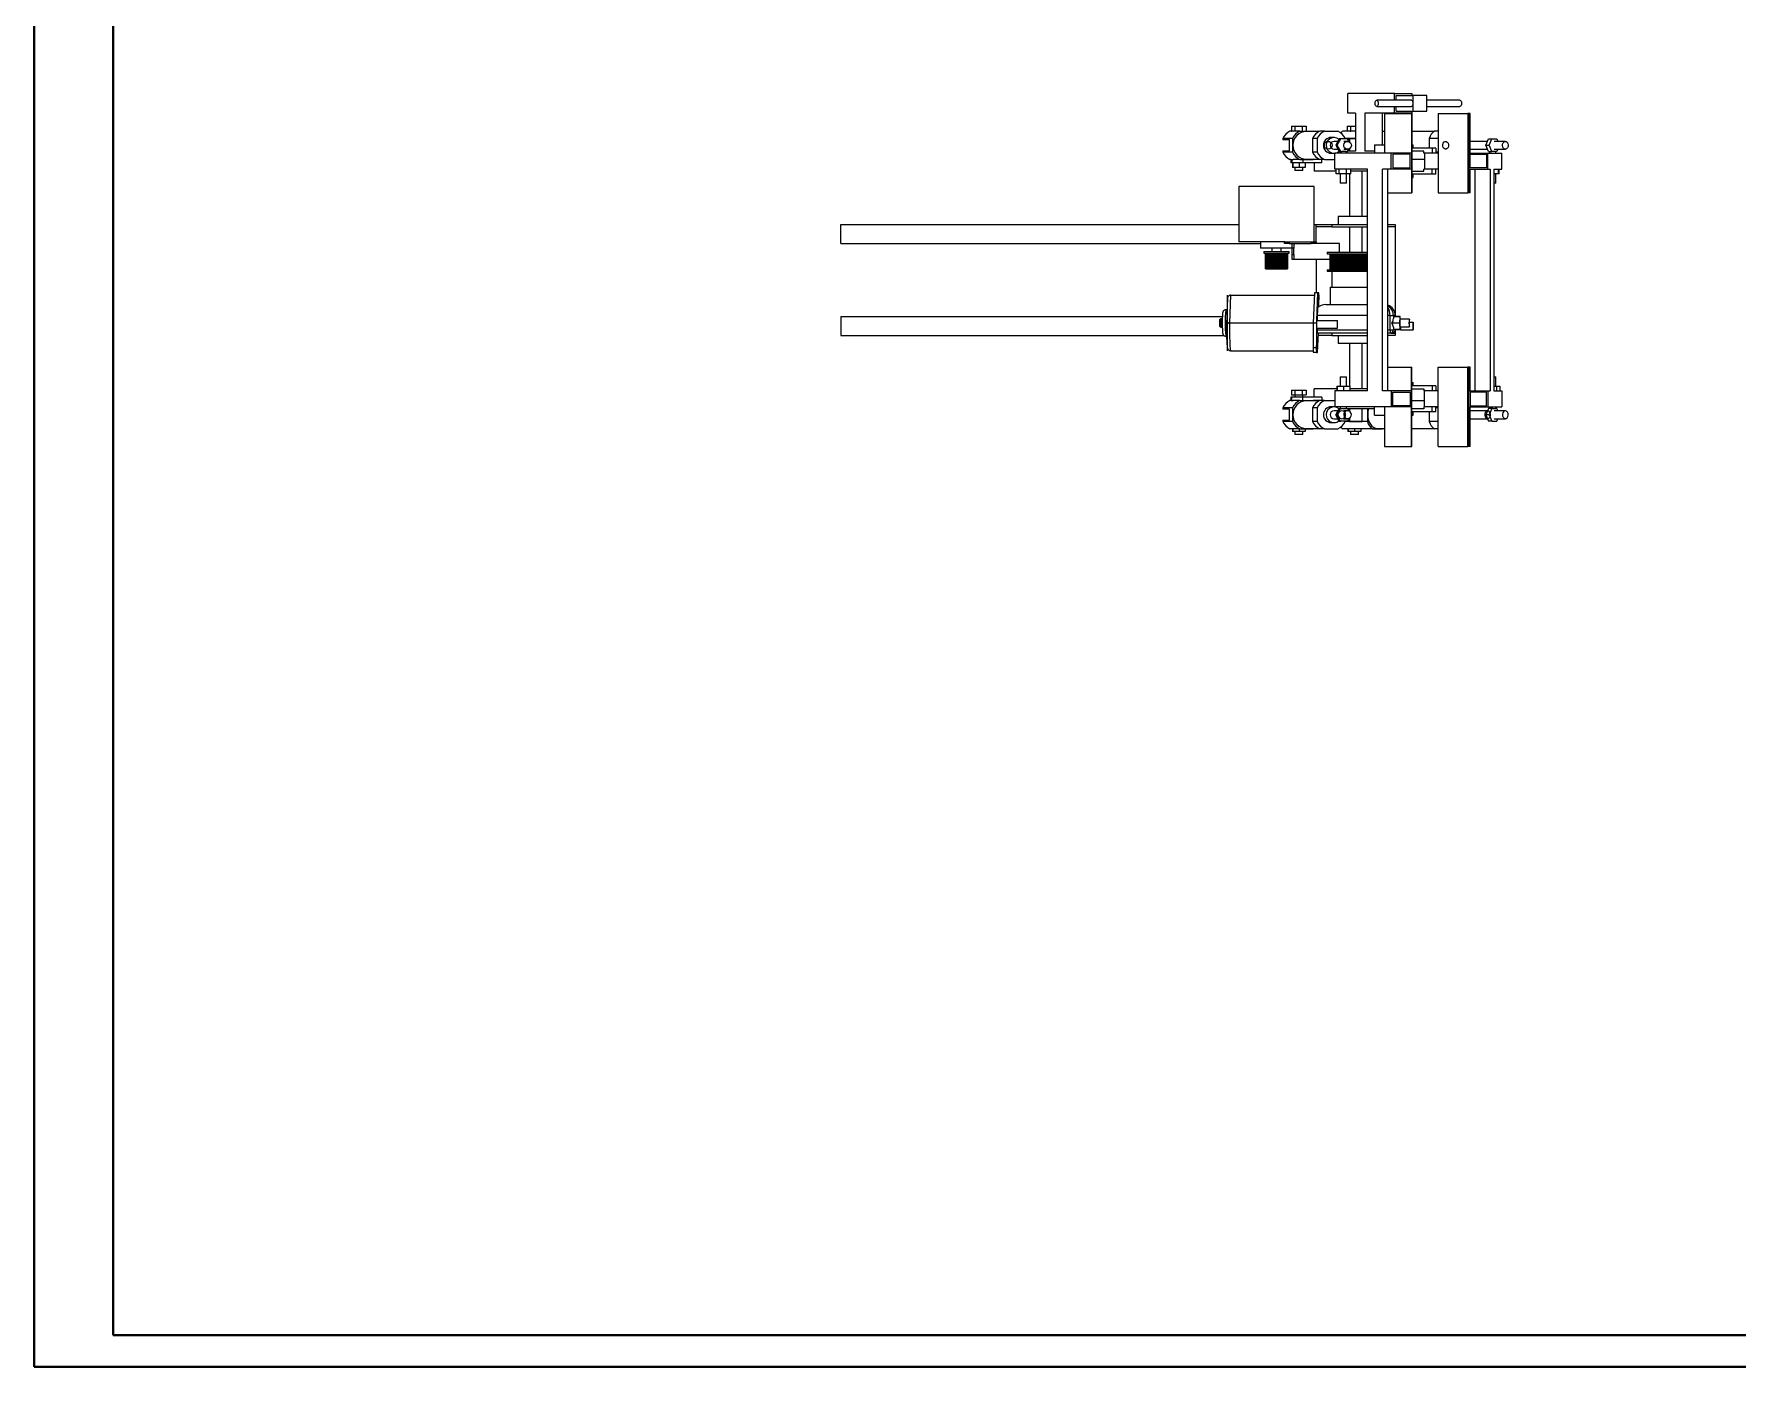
# Model space of a CAD drawing. Header units: millimetres. Extents: x -219 to 2642, y 0 to 2247.
# Drawn here: x 0 to 538, y 0 to 421 of the extents above; entities that cross this region are included whole.
import ezdxf

# ---------------------------------------------------------------- set-up
doc = ezdxf.new("R2010")
doc.units = ezdxf.units.MM
doc.linetypes.add('CENTERX2', pattern=[20.32, 12.7, -2.54, 2.54, -2.54])

msp = doc.modelspace()

# ---------------------------------------------------------------- linework, layer by layer
at = {"color": 7, "linetype": 'Continuous', "lineweight": 40}
for p, q in [((0.08, 0.21), (0.08, 841.21)), ((25.08, 10.21), (25.08, 831.21)), ((25.08, 10.21), (1179.08, 10.21)), ((0.08, 0.21), (1189.08, 0.21))]:
    msp.add_line(p, q, dxfattribs=at)
at = {"color": 7, "linetype": 'Continuous', "lineweight": 15}
for p, q in [((414.73, 395.76), (414.73, 402.01)), ((429.46, 402.01), (414.73, 402.01)), ((434.83, 399.88), (423.88, 399.88)), ((429.46, 399.88), (429.46, 402.01)), ((429.46, 402.01), (434.93, 402.01)), ((430.01, 399.88), (430.01, 401.38)), ((430.01, 401.38), (435.31, 401.38)), ((434.93, 402.01), (434.93, 401.38)), ((439.69, 401.38), (435.31, 401.38)), ((435.31, 401.38), (435.31, 398.88)), ((435.31, 398.88), (435.31, 396.38)), ((439.69, 398.88), (439.69, 401.38)), ((450.16, 399.88), (439.69, 399.88)), ((439.69, 396.38), (439.69, 398.88)), ((417.14, 395.76), (414.73, 395.76)), ((417.14, 395.76), (417.14, 383.76)), ((429.46, 395.76), (420.16, 395.76)), ((420.16, 395.76), (420.16, 383.76)), ((423.88, 397.88), (434.83, 397.88)), ((425.63, 395.76), (425.63, 385.76)), ((426.36, 395.63), (426.36, 383.13)), ((426.36, 395.63), (434.89, 395.63)), ((429.46, 395.76), (429.46, 397.88)), ((434.93, 395.76), (429.46, 395.76)), ((430.01, 396.38), (430.01, 397.88)), ((430.01, 396.38), (435.31, 396.38)), ((434.89, 395.63), (434.89, 370.63)), ((434.89, 395.63), (435.01, 395.63)), ((434.93, 396.38), (434.93, 395.76)), ((435.01, 395.63), (435.01, 370.63)), ((435.31, 396.38), (439.69, 396.38)), ((439.69, 397.88), (450.16, 397.88)), ((443.24, 395.63), (443.24, 370.63)), ((443.24, 395.63), (452.64, 395.63)), ((452.64, 395.63), (452.64, 370.63)), ((452.98, 395.63), (452.64, 395.63)), ((452.98, 395.63), (452.98, 370.63)), ((453.33, 395.63), (452.98, 395.63)), ((453.33, 383.13), (453.33, 395.63)), ((394.25, 387.81), (394.25, 387.38)), ((397.31, 387.81), (394.25, 387.81)), ((396.4, 387.38), (394.25, 387.38)), ((396.4, 383.88), (396.4, 387.38)), ((397.01, 390.13), (396.51, 390.13)), ((397.01, 391.63), (397.01, 390.13)), ((397.01, 391.63), (398.07, 391.63)), ((397.01, 390.13), (397.09, 390.13)), ((399.57, 390.13), (397.09, 390.13)), ((397.31, 387.81), (397.31, 383.45)), ((398.07, 391.63), (398.07, 390.13)), ((398.07, 391.63), (400.38, 391.63)), ((399.57, 390.13), (403.81, 390.13)), ((400.38, 391.63), (400.38, 390.13)), ((400.38, 391.63), (401.62, 391.63)), ((401.62, 391.63), (401.62, 390.13)), ((405.67, 390.01), (401.69, 390.01)), ((405.11, 387.81), (403.64, 387.81)), ((403.64, 387.81), (403.64, 383.45)), ((404.05, 390.01), (403.81, 390.13)), ((405.11, 387.81), (405.11, 383.45)), ((407.37, 390.13), (405.9, 390.13)), ((407.37, 390.13), (411.62, 390.13)), ((410.4, 388.13), (409.49, 388.13)), ((412.08, 387.63), (410.95, 385.63)), ((412.42, 387.63), (411.29, 385.63)), ((412.42, 387.63), (412.08, 387.63)), ((414.67, 387.63), (412.42, 387.63)), ((415.48, 390.13), (413.18, 390.13)), ((417.14, 387.81), (413.88, 387.81)), ((413.88, 387.81), (413.88, 387.63)), ((414.53, 391.63), (414.53, 390.13)), ((414.53, 391.63), (415.59, 391.63)), ((415.14, 386.79), (414.67, 387.63)), ((415.24, 387.38), (414.81, 387.38)), ((415.24, 387.76), (415.24, 386.74)), ((415.24, 387.76), (415.49, 387.76)), ((415.48, 390.13), (415.59, 390.13)), ((415.49, 387.76), (417.14, 387.76)), ((415.59, 391.63), (415.59, 390.13)), ((415.59, 391.63), (417.14, 391.63)), ((415.59, 390.13), (415.69, 390.13)), ((417.14, 390.13), (415.69, 390.13)), ((425.63, 390.13), (425.72, 390.13)), ((426.36, 390.01), (425.63, 390.01)), ((425.89, 390.01), (425.72, 390.13)), ((441.96, 390.01), (435.01, 390.01)), ((443.24, 387.81), (440.47, 387.81)), ((440.47, 387.81), (440.47, 384.76)), ((443.24, 390.13), (442.13, 390.13)), ((458.3, 385.63), (459.12, 387.63)), ((459.12, 387.63), (460.17, 387.63)), ((459.34, 385.63), (460.17, 387.63)), ((460.17, 387.63), (461.82, 387.63)), ((461.82, 387.63), (462.14, 386.88)), ((394.25, 383.88), (394.25, 383.45)), ((394.25, 383.88), (396.4, 383.88)), ((397.31, 383.45), (394.25, 383.45)), ((405.11, 383.45), (403.64, 383.45)), ((409.49, 383.13), (410.4, 383.13)), ((411.66, 386.88), (410.4, 386.88)), ((410.4, 384.38), (411.66, 384.38)), ((410.63, 378.13), (410.63, 383.13)), ((428.48, 383.13), (410.63, 383.13)), ((411.29, 385.63), (410.95, 385.63)), ((410.95, 385.63), (412.08, 383.63)), ((411.29, 385.63), (412.42, 383.63)), ((412.42, 383.63), (412.08, 383.63)), ((412.37, 383.63), (412.37, 383.13)), ((412.42, 383.63), (412.9, 383.63)), ((414.19, 383.63), (412.9, 383.63)), ((414.67, 386.88), (413.54, 386.88)), ((413.54, 384.38), (414.67, 384.38)), ((414.19, 383.63), (414.67, 383.63)), ((414.37, 383.13), (414.37, 383.63)), ((414.67, 383.63), (415.14, 384.48)), ((417.14, 383.76), (414.74, 383.76)), ((414.81, 383.88), (415.24, 383.88)), ((415.24, 384.53), (415.24, 383.76)), ((423.14, 383.76), (420.16, 383.76)), ((423.14, 385.76), (423.14, 383.13)), ((423.14, 385.76), (426.36, 385.76)), ((428.48, 378.13), (428.48, 383.13)), ((434.89, 383.13), (428.48, 383.13)), ((434.44, 382.78), (428.93, 382.78)), ((428.93, 382.78), (428.93, 378.48)), ((434.44, 378.48), (434.44, 382.78)), ((434.89, 383.13), (434.89, 378.13)), ((435.01, 385.76), (435.43, 385.76)), ((441.37, 384.76), (435.01, 384.76)), ((438.79, 383.76), (435.01, 383.76)), ((435.43, 384.76), (435.43, 385.76)), ((438.79, 383.13), (438.79, 383.76)), ((441.37, 383.13), (438.79, 383.13)), ((438.94, 383.13), (438.94, 378.13)), ((441.37, 384.76), (441.37, 383.13)), ((442.52, 384.76), (441.37, 384.76)), ((443.24, 383.13), (441.37, 383.13)), ((442.52, 384.76), (442.52, 383.13)), ((443.24, 383.45), (442.52, 383.45)), ((452.98, 383.13), (452.98, 378.13)), ((452.98, 383.13), (458.99, 383.13)), ((458.81, 386.88), (453.33, 386.88)), ((453.33, 384.38), (458.81, 384.38)), ((453.4, 382.78), (458.57, 382.78)), ((453.4, 378.48), (453.4, 382.78)), ((459.12, 383.63), (458.3, 385.63)), ((458.3, 385.63), (459.34, 385.63)), ((458.57, 382.78), (458.57, 378.48)), ((458.99, 378.13), (458.99, 383.13)), ((458.99, 383.13), (463.37, 383.13)), ((459.12, 383.63), (460.17, 383.63)), ((460.17, 383.63), (459.34, 385.63)), ((459.47, 383.63), (459.47, 383.13)), ((460.52, 383.63), (460.17, 383.63)), ((461.47, 383.63), (460.52, 383.63)), ((464.49, 386.88), (461, 386.88)), ((461, 384.38), (464.49, 384.38)), ((461.47, 383.13), (461.47, 383.63)), ((461.82, 383.63), (461.47, 383.63)), ((462.14, 384.38), (461.82, 383.63)), ((463.37, 378.13), (463.37, 383.13)), ((396.81, 381.13), (396.51, 381.13)), ((396.81, 381.13), (396.81, 380.13)), ((396.81, 381.13), (397.12, 381.13)), ((397.12, 380.13), (396.81, 380.13)), ((397.12, 381.13), (397.12, 380.13)), ((397.12, 381.13), (397.47, 381.13)), ((400.52, 380.13), (397.12, 380.13)), ((397.28, 380.13), (397.28, 378.63)), ((397.36, 378.63), (397.28, 378.63)), ((397.36, 380.13), (397.36, 378.63)), ((399.39, 378.63), (397.36, 378.63)), ((399.57, 381.13), (397.47, 381.13)), ((398.06, 378.63), (398.06, 377.63)), ((400.56, 377.63), (398.06, 377.63)), ((399.39, 380.13), (399.39, 378.63)), ((401.35, 378.63), (399.39, 378.63)), ((399.57, 381.13), (403.81, 381.13)), ((400.52, 381.13), (400.52, 380.13)), ((406.54, 380.13), (400.52, 380.13)), ((400.56, 377.63), (400.56, 378.63)), ((401.35, 380.13), (401.35, 378.63)), ((401.69, 381.26), (405.67, 381.26)), ((403.81, 381.13), (404.05, 381.26)), ((405.9, 381.13), (403.81, 381.13)), ((404.13, 381.26), (404.13, 381.13)), ((404.13, 380.13), (404.13, 377.51)), ((411.07, 377.51), (404.13, 377.51)), ((407.37, 381.13), (405.9, 381.13)), ((406.54, 380.13), (406.54, 381.13)), ((407.37, 381.13), (410.63, 381.13)), ((420.97, 378.13), (410.63, 378.13)), ((411.07, 376.63), (411.07, 378.13)), ((412.02, 376.63), (411.07, 376.63)), ((412.02, 376.63), (412.02, 378.13)), ((414.32, 376.63), (412.02, 376.63)), ((412.37, 376.63), (412.37, 373.63)), ((414.32, 376.63), (414.32, 378.13)), ((415.67, 376.63), (414.32, 376.63)), ((414.37, 373.63), (414.37, 376.63)), ((415.24, 376.63), (415.24, 363.13)), ((415.67, 376.63), (415.67, 378.13)), ((420.97, 377.51), (415.67, 377.51)), ((419.24, 363.13), (419.24, 377.51)), ((420.97, 308.13), (420.97, 378.13)), ((425.66, 308.13), (425.66, 378.13)), ((428.48, 378.13), (425.66, 378.13)), ((427.38, 308.13), (427.38, 378.13)), ((434.89, 378.13), (428.48, 378.13)), ((428.93, 378.48), (434.44, 378.48)), ((435.01, 381.26), (438.94, 381.26)), ((435.01, 377.51), (438.79, 377.51)), ((441.37, 376.51), (435.01, 376.51)), ((435.43, 375.51), (435.43, 376.51)), ((438.79, 377.51), (438.79, 378.13)), ((441.37, 378.13), (438.79, 378.13)), ((443.24, 378.13), (441.37, 378.13)), ((441.37, 376.51), (441.37, 378.13)), ((442.52, 376.51), (441.37, 376.51)), ((442.52, 376.51), (442.52, 378.13)), ((452.98, 378.13), (458.99, 378.13)), ((453.33, 370.63), (453.33, 378.13)), ((458.57, 378.48), (453.4, 378.48)), ((454.82, 378.13), (454.82, 308.13)), ((458.99, 378.13), (459.68, 378.13)), ((459.68, 378.13), (459.68, 308.13)), ((460.84, 378.13), (463.37, 378.13)), ((460.84, 378.13), (460.84, 308.13)), ((462.37, 376.63), (460.84, 376.63)), ((461.47, 373.63), (461.47, 376.63)), ((462.37, 376.63), (462.37, 378.13)), ((462.56, 376.63), (462.37, 376.63)), ((462.56, 376.63), (462.56, 378.13)), ((380.35, 372.63), (380.35, 355.13)), ((404.13, 372.63), (380.35, 372.63)), ((404.13, 355.13), (404.13, 372.63)), ((414.37, 373.63), (412.37, 373.63)), ((435.01, 375.51), (435.43, 375.51)), ((461.47, 373.63), (460.84, 373.63)), ((427.38, 370.63), (434.89, 370.63)), ((434.89, 370.63), (435.01, 370.63)), ((443.24, 370.63), (452.64, 370.63)), ((452.98, 370.63), (452.64, 370.63)), ((453.33, 370.63), (452.98, 370.63)), ((254.74, 354.63), (254.74, 360.63)), ((254.74, 360.63), (380.35, 360.63)), ((404.13, 360.65), (404.74, 360.65)), ((404.74, 360.63), (404.74, 360.65)), ((404.74, 359.88), (404.74, 360.63)), ((404.74, 360.63), (409.74, 360.63)), ((409.74, 360.63), (409.74, 359.88)), ((409.74, 360.63), (420.97, 360.63)), ((411.74, 363.13), (411.74, 360.63)), ((420.97, 363.13), (411.74, 363.13)), ((427.38, 360.63), (429.74, 360.63)), ((429.74, 360.63), (429.74, 359.88)), ((394.86, 355.13), (380.35, 355.13)), ((387.24, 355.13), (387.24, 353.13)), ((394.74, 354.63), (394.74, 355.13)), ((394.86, 355.13), (396.24, 355.13)), ((396.24, 355.13), (396.24, 354.63)), ((396.24, 355.13), (403.24, 355.13)), ((403.24, 354.63), (403.24, 355.13)), ((403.24, 355.13), (404.74, 355.13)), ((409.74, 359.88), (404.74, 359.88)), ((404.74, 355.13), (404.74, 359.88)), ((404.74, 355.13), (404.74, 354.63)), ((409.74, 359.88), (420.97, 359.88)), ((415.24, 359.88), (415.24, 351.88)), ((419.24, 351.88), (419.24, 359.88)), ((429.74, 359.88), (427.38, 359.88)), ((429.74, 359.88), (429.74, 331.61)), ((254.74, 354.63), (387.24, 354.63)), ((397.24, 353.13), (387.24, 353.13)), ((388.24, 352.13), (388.24, 351.63)), ((388.24, 352.13), (396.24, 352.13)), ((388.24, 351.63), (396.24, 351.63)), ((388.74, 351.63), (388.74, 346.63)), ((388.75, 346.63), (388.75, 351.63)), ((388.78, 351.63), (388.78, 346.63)), ((388.79, 346.63), (388.79, 351.63)), ((388.85, 351.63), (388.85, 346.63)), ((388.87, 346.63), (388.87, 351.63)), ((388.96, 351.63), (388.96, 346.63)), ((388.98, 346.63), (388.98, 351.63)), ((389.11, 351.63), (389.11, 346.63)), ((389.14, 346.63), (389.14, 351.63)), ((389.29, 351.63), (389.29, 346.63)), ((389.32, 346.63), (389.32, 351.63)), ((389.5, 351.63), (389.5, 346.63)), ((389.54, 346.63), (389.54, 351.63)), ((389.74, 351.63), (389.74, 346.63)), ((389.79, 346.63), (389.79, 351.63)), ((390.01, 351.63), (390.01, 346.63)), ((390.06, 346.63), (390.06, 351.63)), ((390.31, 351.63), (390.31, 346.63)), ((390.36, 346.63), (390.36, 351.63)), ((390.62, 351.63), (390.62, 346.63)), ((390.68, 346.63), (390.68, 351.63)), ((390.74, 353.13), (390.74, 352.13)), ((390.96, 351.63), (390.96, 346.63)), ((391.02, 346.63), (391.02, 351.63)), ((391.3, 351.63), (391.3, 346.63)), ((391.37, 346.63), (391.37, 351.63)), ((391.66, 351.63), (391.66, 346.63)), ((391.73, 346.63), (391.73, 351.63)), ((392.02, 351.63), (392.02, 346.63)), ((392.09, 346.63), (392.09, 351.63)), ((392.39, 351.63), (392.39, 346.63)), ((392.46, 346.63), (392.46, 351.63)), ((392.75, 351.63), (392.75, 346.63)), ((392.82, 346.63), (392.82, 351.63)), ((393.11, 351.63), (393.11, 346.63)), ((393.18, 346.63), (393.18, 351.63)), ((393.46, 351.63), (393.46, 346.63)), ((393.53, 346.63), (393.53, 351.63)), ((393.74, 352.13), (393.74, 353.13)), ((393.8, 351.63), (393.8, 346.63)), ((393.86, 346.63), (393.86, 351.63)), ((394.12, 351.63), (394.12, 346.63)), ((394.17, 346.63), (394.17, 351.63)), ((394.42, 351.63), (394.42, 346.63)), ((394.47, 346.63), (394.47, 351.63)), ((394.69, 351.63), (394.69, 346.63)), ((396.24, 354.63), (394.74, 354.63)), ((394.74, 346.63), (394.74, 351.63)), ((394.94, 351.63), (394.94, 346.63)), ((394.98, 346.63), (394.98, 351.63)), ((395.16, 351.63), (395.16, 346.63)), ((395.19, 346.63), (395.19, 351.63)), ((395.34, 351.63), (395.34, 346.63)), ((395.37, 346.63), (395.37, 351.63)), ((395.5, 351.63), (395.5, 346.63)), ((395.52, 346.63), (395.52, 351.63)), ((395.61, 351.63), (395.61, 346.63)), ((395.63, 346.63), (395.63, 351.63)), ((395.69, 351.63), (395.69, 346.63)), ((395.7, 346.63), (395.7, 351.63)), ((395.73, 351.63), (395.73, 346.63)), ((395.74, 346.63), (395.74, 351.63)), ((396.24, 354.63), (403.24, 354.63)), ((396.24, 351.63), (396.24, 352.13)), ((397.24, 353.13), (397.24, 354.63)), ((397.74, 353.13), (397.24, 353.13)), ((397.24, 351.13), (397.24, 353.13)), ((397.24, 351.13), (397.74, 351.13)), ((397.24, 349.63), (397.24, 351.13)), ((397.74, 349.63), (397.24, 349.63)), ((397.74, 354.63), (397.74, 353.13)), ((397.74, 351.13), (397.74, 353.13)), ((397.74, 351.13), (397.74, 349.63)), ((409.24, 349.63), (397.74, 349.63)), ((404.74, 354.63), (403.24, 354.63)), ((412.12, 354.63), (404.74, 354.63)), ((404.74, 349.63), (404.74, 339.11)), ((408.24, 351.88), (408.24, 351.38)), ((408.24, 351.88), (420.97, 351.88)), ((408.24, 351.38), (420.96, 351.38)), ((409.24, 351.38), (409.24, 346.38)), ((409.24, 346.38), (409.24, 351.38)), ((409.26, 346.38), (409.26, 351.38)), ((409.27, 351.38), (409.27, 346.38)), ((409.29, 346.38), (409.29, 351.38)), ((409.31, 351.38), (409.31, 346.38)), ((409.35, 346.38), (409.35, 351.38)), ((409.37, 351.38), (409.37, 346.38)), ((409.44, 346.38), (409.44, 351.38)), ((409.46, 351.38), (409.46, 346.38)), ((409.54, 346.38), (409.54, 351.38)), ((409.57, 351.38), (409.57, 346.38)), ((409.66, 346.38), (409.66, 351.38)), ((409.7, 351.38), (409.7, 346.38)), ((409.81, 346.38), (409.81, 351.38)), ((409.85, 351.38), (409.85, 346.38)), ((409.97, 346.38), (409.97, 351.38)), ((410.02, 351.38), (410.02, 346.38)), ((410.16, 346.38), (410.16, 351.38)), ((410.21, 351.38), (410.21, 346.38)), ((410.36, 346.38), (410.36, 351.38)), ((410.42, 351.38), (410.42, 346.38)), ((410.58, 346.38), (410.58, 351.38)), ((410.65, 351.38), (410.65, 346.38)), ((410.82, 346.38), (410.82, 351.38)), ((410.9, 351.38), (410.9, 346.38)), ((411.08, 346.38), (411.08, 351.38)), ((411.16, 351.38), (411.16, 346.38)), ((411.36, 346.38), (411.36, 351.38)), ((411.44, 351.38), (411.44, 346.38)), ((411.65, 346.38), (411.65, 351.38)), ((411.74, 351.38), (411.74, 346.38)), ((411.96, 346.38), (411.96, 351.38)), ((412.05, 351.38), (412.05, 346.38)), ((412.12, 351.88), (412.12, 354.63)), ((412.28, 346.38), (412.28, 351.38)), ((412.37, 351.38), (412.37, 346.38)), ((412.61, 346.38), (412.61, 351.38)), ((412.71, 351.38), (412.71, 346.38)), ((412.96, 346.38), (412.96, 351.38)), ((413.06, 351.38), (413.06, 346.38)), ((413.32, 346.38), (413.32, 351.38)), ((413.43, 351.38), (413.43, 346.38)), ((413.69, 346.38), (413.69, 351.38)), ((413.8, 351.38), (413.8, 346.38)), ((414.07, 346.38), (414.07, 351.38)), ((414.18, 351.38), (414.18, 346.38)), ((414.46, 346.38), (414.46, 351.38)), ((414.57, 351.38), (414.57, 346.38)), ((414.86, 346.38), (414.86, 351.38)), ((414.97, 351.38), (414.97, 346.38)), ((415.26, 346.38), (415.26, 351.38)), ((415.38, 351.38), (415.38, 346.38)), ((415.67, 346.38), (415.67, 351.38)), ((415.79, 351.38), (415.79, 346.38)), ((416.08, 346.38), (416.08, 351.38)), ((416.2, 351.38), (416.2, 346.38)), ((416.5, 346.38), (416.5, 351.38)), ((416.62, 351.38), (416.62, 346.38)), ((416.92, 346.38), (416.92, 351.38)), ((417.03, 351.38), (417.03, 346.38)), ((417.33, 346.38), (417.33, 351.38)), ((417.45, 351.38), (417.45, 346.38)), ((417.75, 346.38), (417.75, 351.38)), ((417.87, 351.38), (417.87, 346.38)), ((418.17, 346.38), (418.17, 351.38)), ((418.29, 351.38), (418.29, 346.38)), ((418.58, 346.38), (418.58, 351.38)), ((418.7, 351.38), (418.7, 346.38)), ((418.99, 346.38), (418.99, 351.38)), ((419.11, 351.38), (419.11, 346.38)), ((419.4, 346.38), (419.4, 351.38)), ((419.52, 351.38), (419.52, 346.38)), ((419.8, 346.38), (419.8, 351.38)), ((419.91, 351.38), (419.91, 346.38)), ((420.19, 346.38), (420.19, 351.38)), ((420.3, 351.38), (420.3, 346.38)), ((420.58, 346.38), (420.58, 351.38)), ((420.69, 351.38), (420.69, 346.38)), ((420.96, 346.38), (420.96, 351.38)), ((388.74, 346.63), (388.75, 346.63)), ((388.75, 346.63), (388.78, 346.63)), ((388.78, 346.63), (388.79, 346.63)), ((388.79, 346.63), (388.85, 346.63)), ((388.85, 346.63), (388.87, 346.63)), ((388.87, 346.63), (388.96, 346.63)), ((388.96, 346.63), (388.98, 346.63)), ((388.98, 346.63), (389.11, 346.63)), ((389.11, 346.63), (389.14, 346.63)), ((389.14, 346.63), (389.29, 346.63)), ((389.29, 346.63), (389.32, 346.63)), ((389.32, 346.63), (389.5, 346.63)), ((389.5, 346.63), (389.54, 346.63)), ((389.54, 346.63), (389.74, 346.63)), ((389.74, 346.63), (389.79, 346.63)), ((389.79, 346.63), (390.01, 346.63)), ((390.01, 346.63), (390.06, 346.63)), ((390.06, 346.63), (390.31, 346.63)), ((390.31, 346.63), (390.36, 346.63)), ((390.36, 346.63), (390.62, 346.63)), ((390.62, 346.63), (390.68, 346.63)), ((390.68, 346.63), (390.96, 346.63)), ((390.96, 346.63), (391.02, 346.63)), ((391.02, 346.63), (391.3, 346.63)), ((391.3, 346.63), (391.37, 346.63)), ((391.37, 346.63), (391.66, 346.63)), ((391.66, 346.63), (391.73, 346.63)), ((391.73, 346.63), (392.02, 346.63)), ((392.02, 346.63), (392.09, 346.63)), ((392.09, 346.63), (392.39, 346.63)), ((392.39, 346.63), (392.46, 346.63)), ((392.46, 346.63), (392.75, 346.63)), ((392.75, 346.63), (392.82, 346.63)), ((392.82, 346.63), (393.11, 346.63)), ((393.11, 346.63), (393.18, 346.63)), ((393.18, 346.63), (393.46, 346.63)), ((393.46, 346.63), (393.53, 346.63)), ((393.53, 346.63), (393.8, 346.63)), ((393.8, 346.63), (393.86, 346.63)), ((393.86, 346.63), (394.12, 346.63)), ((394.12, 346.63), (394.17, 346.63)), ((394.17, 346.63), (394.42, 346.63)), ((394.42, 346.63), (394.47, 346.63)), ((394.47, 346.63), (394.69, 346.63)), ((394.69, 346.63), (394.74, 346.63)), ((394.74, 346.63), (394.94, 346.63)), ((394.94, 346.63), (394.98, 346.63)), ((394.98, 346.63), (395.16, 346.63)), ((395.16, 346.63), (395.19, 346.63)), ((395.19, 346.63), (395.34, 346.63)), ((395.34, 346.63), (395.37, 346.63)), ((395.37, 346.63), (395.5, 346.63)), ((395.5, 346.63), (395.52, 346.63)), ((395.52, 346.63), (395.61, 346.63)), ((395.61, 346.63), (395.63, 346.63)), ((395.63, 346.63), (395.69, 346.63)), ((395.69, 346.63), (395.7, 346.63)), ((395.7, 346.63), (395.73, 346.63)), ((395.73, 346.63), (395.74, 346.63)), ((408.24, 346.38), (408.24, 345.88)), ((408.24, 346.38), (420.96, 346.38)), ((408.24, 345.88), (420.97, 345.88)), ((409.74, 345.88), (409.74, 340.88)), ((404.24, 339.11), (403.84, 329.54)), ((405.24, 339.11), (404.24, 339.11)), ((405.24, 339.11), (404.88, 330.31)), ((405.56, 339.11), (405.24, 339.11)), ((409.24, 340.88), (409.24, 335.38)), ((409.24, 340.88), (416.91, 340.88)), ((416.91, 340.88), (420.97, 340.88)), ((376.63, 333.74), (376.26, 333.74)), ((376.78, 337.37), (376.44, 329.19)), ((377.76, 338.32), (377.4, 329.57)), ((377.76, 338.32), (404.21, 338.32)), ((405.62, 334.71), (405.62, 337.61)), ((407.77, 335.38), (420.97, 335.38)), ((254.74, 331.63), (254.74, 325.63)), ((254.74, 331.63), (375.16, 331.63)), ((375.14, 330.88), (374.76, 330.88)), ((374.76, 328.26), (375.14, 328.26)), ((377.4, 329.57), (403.85, 329.57)), ((404.84, 329.54), (403.84, 329.54)), ((403.84, 329.54), (403.84, 321.74)), ((404.84, 330.31), (404.84, 329.54)), ((404.84, 329.54), (404.84, 327.94)), ((405.13, 331.88), (405.13, 330.31)), ((411.5, 327.94), (411.5, 330.31)), ((428.11, 331.88), (429.15, 331.88)), ((428.11, 327.38), (428.11, 331.88)), ((431.12, 329.5), (428.71, 329.5)), ((429.15, 331.88), (429.15, 331.01)), ((429.73, 331.88), (429.15, 331.88)), ((429.16, 331.54), (429.15, 331.01)), ((429.15, 328.2), (429.15, 327.38)), ((429.15, 328.2), (429.17, 327.54)), ((429.26, 331.61), (429.16, 331.54)), ((431.16, 331.54), (429.16, 331.54)), ((431.26, 331.61), (429.26, 331.61)), ((429.74, 331.61), (429.74, 331.88)), ((431.16, 331.54), (431.12, 329.5)), ((431.12, 329.5), (431.17, 327.54)), ((431.26, 331.61), (431.16, 331.54)), ((434.21, 330.82), (431.21, 330.82)), ((431.21, 328.32), (434.21, 328.32)), ((431.28, 330.82), (431.26, 331.61)), ((431.26, 327.61), (431.28, 328.32)), ((431.47, 327.38), (431.47, 328.32)), ((433.91, 329.64), (434.16, 329.64)), ((434.16, 329.51), (433.91, 329.51)), ((434.26, 329.64), (434.16, 329.64)), ((434.16, 329.51), (434.26, 329.51)), ((435.41, 329.88), (435.41, 327.38)), ((435.43, 327.38), (435.43, 329.88)), ((254.74, 325.63), (375.65, 325.63)), ((376.26, 325.41), (376.49, 325.41)), ((404.84, 327.94), (404.84, 321.74)), ((405.13, 327.94), (405.13, 327.38)), ((420.97, 326.38), (405.17, 326.38)), ((405.24, 320.24), (405.49, 326.38)), ((409.74, 325.63), (405.46, 325.63)), ((409.74, 326.38), (409.74, 325.63)), ((409.74, 325.63), (420.97, 325.63)), ((411.74, 325.63), (411.74, 323.13)), ((420.97, 323.13), (411.74, 323.13)), ((415.24, 323.13), (415.24, 309.63)), ((419.24, 308.76), (419.24, 323.13)), ((428.15, 326.38), (427.38, 326.38)), ((429.74, 325.63), (427.38, 325.63)), ((428.11, 327.38), (429.15, 327.38)), ((428.49, 326.38), (428.15, 326.38)), ((428.49, 326.38), (429.74, 326.38)), ((429.15, 327.38), (429.32, 327.38)), ((431.17, 327.54), (429.17, 327.54)), ((429.32, 327.54), (429.32, 327.38)), ((431.47, 327.38), (429.32, 327.38)), ((429.74, 327.38), (429.74, 326.38)), ((429.74, 326.38), (429.74, 325.63)), ((431.17, 327.54), (431.26, 327.61)), ((377.76, 320.82), (403.86, 320.82)), ((404.84, 321.74), (403.84, 321.74)), ((404.91, 320.24), (403.91, 320.24)), ((404.91, 320.24), (405.24, 320.24)), ((412.37, 312.63), (412.37, 309.63)), ((412.37, 312.63), (414.37, 312.63)), ((414.37, 309.63), (414.37, 312.63)), ((427.38, 315.63), (434.89, 315.63)), ((434.89, 290.63), (434.89, 315.63)), ((434.89, 315.63), (435.01, 315.63)), ((435.01, 290.63), (435.01, 315.63)), ((443.24, 290.63), (443.24, 315.63)), ((443.24, 315.63), (452.64, 315.63)), ((452.64, 290.63), (452.64, 315.63)), ((452.98, 315.63), (452.64, 315.63)), ((452.98, 290.63), (452.98, 315.63)), ((453.33, 315.63), (452.98, 315.63)), ((453.33, 308.13), (453.33, 315.63)), ((460.84, 312.63), (461.47, 312.63)), ((461.47, 309.63), (461.47, 312.63)), ((397.01, 308.35), (397.01, 306.85)), ((397.01, 308.35), (398.07, 308.35)), ((397.01, 306.85), (398.07, 306.85)), ((398.06, 306.85), (398.06, 306.13)), ((398.07, 308.35), (398.07, 306.85)), ((398.07, 308.35), (400.38, 308.35)), ((398.07, 306.85), (400.38, 306.85)), ((400.38, 308.35), (400.38, 306.85)), ((400.38, 308.35), (401.62, 308.35)), ((400.38, 306.85), (401.62, 306.85)), ((400.56, 306.13), (400.56, 306.85)), ((401.62, 308.35), (401.62, 306.85)), ((404.13, 306.13), (404.13, 308.76)), ((411.33, 308.76), (404.13, 308.76)), ((410.63, 308.13), (410.63, 303.13)), ((420.97, 308.13), (410.63, 308.13)), ((411.33, 309.63), (411.33, 308.13)), ((411.33, 309.63), (411.41, 309.63)), ((411.41, 309.63), (411.41, 308.13)), ((411.41, 309.63), (413.45, 309.63)), ((413.45, 309.63), (413.45, 308.13)), ((413.45, 309.63), (415.41, 309.63)), ((415.41, 309.63), (415.41, 308.13)), ((420.97, 308.76), (415.41, 308.76)), ((428.48, 308.13), (425.66, 308.13)), ((428.48, 308.13), (428.48, 303.13)), ((434.89, 308.13), (428.48, 308.13)), ((428.93, 307.78), (434.44, 307.78)), ((428.93, 303.48), (428.93, 307.78)), ((434.44, 307.78), (434.44, 303.48)), ((434.89, 303.13), (434.89, 308.13)), ((435.01, 310.76), (435.43, 310.76)), ((441.37, 309.76), (435.01, 309.76)), ((435.01, 308.76), (438.79, 308.76)), ((435.43, 309.76), (435.43, 310.76)), ((438.79, 308.76), (438.79, 308.13)), ((441.37, 308.13), (438.79, 308.13)), ((438.94, 303.13), (438.94, 308.13)), ((441.37, 309.76), (441.37, 308.13)), ((442.52, 309.76), (441.37, 309.76)), ((443.24, 308.13), (441.37, 308.13)), ((442.52, 309.76), (442.52, 308.13)), ((452.98, 308.13), (458.99, 308.13)), ((452.98, 303.13), (452.98, 308.13)), ((458.57, 307.78), (453.4, 307.78)), ((453.4, 307.78), (453.4, 303.48)), ((458.57, 303.48), (458.57, 307.78)), ((458.99, 308.13), (458.99, 303.13)), ((458.99, 308.13), (459.68, 308.13)), ((460.84, 309.63), (461.74, 309.63)), ((460.84, 308.13), (463.37, 308.13)), ((461.74, 309.63), (461.74, 308.13)), ((461.74, 309.63), (462.78, 309.63)), ((462.78, 309.63), (462.78, 308.13)), ((463.37, 308.13), (463.37, 303.13)), ((397.31, 302.81), (394.25, 302.81)), ((394.25, 302.81), (394.25, 302.38)), ((396.4, 302.38), (394.25, 302.38)), ((396.4, 298.88), (396.4, 302.38)), ((396.81, 305.13), (396.51, 305.13)), ((396.81, 306.13), (396.81, 305.13)), ((397.12, 306.13), (396.81, 306.13)), ((396.81, 305.13), (397.12, 305.13)), ((397.12, 305.13), (397.12, 306.13)), ((400.52, 306.13), (397.12, 306.13)), ((397.12, 305.13), (397.47, 305.13)), ((397.31, 302.81), (397.31, 298.45)), ((399.57, 305.13), (397.47, 305.13)), ((399.57, 305.13), (403.81, 305.13)), ((400.52, 305.13), (400.52, 306.13)), ((406.54, 306.13), (400.52, 306.13)), ((405.67, 305.01), (401.69, 305.01)), ((405.11, 302.81), (403.64, 302.81)), ((403.64, 302.81), (403.64, 298.45)), ((404.05, 305.01), (403.81, 305.13)), ((405.9, 305.13), (403.81, 305.13)), ((404.13, 305.01), (404.13, 305.13)), ((405.11, 302.81), (405.11, 298.45)), ((407.37, 305.13), (405.9, 305.13)), ((406.54, 306.13), (406.54, 305.13)), ((407.37, 305.13), (410.63, 305.13)), ((410.4, 303.13), (409.49, 303.13)), ((411.66, 301.88), (410.4, 301.88)), ((428.48, 303.13), (410.63, 303.13)), ((410.95, 300.63), (412.08, 302.63)), ((411.29, 300.63), (412.42, 302.63)), ((412.08, 302.63), (412.42, 302.63)), ((412.37, 303.13), (412.37, 302.63)), ((412.42, 302.63), (412.9, 302.63)), ((412.9, 302.63), (414.19, 302.63)), ((414.67, 301.88), (413.54, 301.88)), ((414.19, 302.63), (414.67, 302.63)), ((414.37, 302.63), (414.37, 303.13)), ((414.67, 302.63), (415.14, 301.79)), ((423.14, 302.51), (414.74, 302.51)), ((415.24, 302.38), (414.81, 302.38)), ((415.24, 302.51), (415.24, 301.74)), ((419.24, 298.51), (419.24, 302.51)), ((420.93, 302.51), (420.93, 298.45)), ((423.14, 300.51), (423.14, 303.13)), ((426.36, 303.13), (426.36, 290.63)), ((434.89, 303.13), (428.48, 303.13)), ((434.44, 303.48), (428.93, 303.48)), ((438.94, 305.01), (435.01, 305.01)), ((438.79, 302.51), (435.01, 302.51)), ((441.37, 301.51), (435.01, 301.51)), ((435.43, 300.51), (435.43, 301.51)), ((438.79, 303.13), (438.79, 302.51)), ((441.37, 303.13), (438.79, 303.13)), ((440.47, 301.51), (440.47, 298.45)), ((443.24, 303.13), (441.37, 303.13)), ((441.37, 301.51), (441.37, 303.13)), ((442.52, 301.51), (441.37, 301.51)), ((442.52, 301.51), (442.52, 303.13)), ((443.24, 302.81), (442.52, 302.81)), ((452.98, 303.13), (458.99, 303.13)), ((453.33, 290.63), (453.33, 303.13)), ((458.81, 301.88), (453.33, 301.88)), ((453.4, 303.48), (458.57, 303.48)), ((459.12, 302.63), (458.3, 300.63)), ((458.99, 303.13), (463.37, 303.13)), ((460.17, 302.63), (459.12, 302.63)), ((460.17, 302.63), (459.34, 300.63)), ((459.47, 303.13), (459.47, 302.63)), ((460.52, 302.63), (460.17, 302.63)), ((460.52, 302.63), (461.47, 302.63)), ((464.49, 301.88), (461, 301.88)), ((461.47, 302.63), (461.47, 303.13)), ((461.82, 302.63), (461.47, 302.63)), ((462.14, 301.88), (461.82, 302.63)), ((394.25, 298.88), (394.25, 298.45)), ((394.25, 298.88), (396.4, 298.88)), ((397.31, 298.45), (394.25, 298.45)), ((397.35, 296.13), (396.51, 296.13)), ((397.28, 296.13), (397.28, 295.35)), ((397.36, 296.14), (397.36, 295.35)), ((399.57, 296.13), (397.36, 296.13)), ((399.39, 296.13), (399.39, 295.35)), ((399.57, 296.13), (403.81, 296.13)), ((401.35, 296.13), (401.35, 295.35)), ((401.69, 296.26), (405.67, 296.26)), ((405.11, 298.45), (403.64, 298.45)), ((403.81, 296.13), (404.05, 296.26)), ((407.37, 296.13), (405.9, 296.13)), ((407.37, 296.13), (411.62, 296.13)), ((409.49, 298.13), (410.4, 298.13)), ((410.4, 299.38), (411.66, 299.38)), ((412.08, 298.63), (410.95, 300.63)), ((410.95, 300.63), (411.29, 300.63)), ((412.42, 298.63), (411.29, 300.63)), ((412.08, 298.63), (412.42, 298.63)), ((414.67, 298.63), (412.42, 298.63)), ((414.87, 296.13), (413.18, 296.13)), ((413.54, 299.38), (414.67, 299.38)), ((413.88, 298.63), (413.88, 298.45)), ((420.93, 298.45), (413.88, 298.45)), ((415.14, 299.48), (414.67, 298.63)), ((414.79, 296.13), (414.79, 295.35)), ((414.81, 298.88), (415.24, 298.88)), ((414.87, 296.17), (414.87, 295.35)), ((422.6, 296.13), (415.1, 296.13)), ((415.24, 299.53), (415.24, 298.51)), ((415.24, 298.51), (415.49, 298.51)), ((415.49, 298.51), (419.24, 298.51)), ((416.91, 296.13), (416.91, 295.35)), ((418.87, 296.13), (418.87, 295.35)), ((422.6, 296.13), (425.72, 296.13)), ((423.14, 300.51), (426.36, 300.51)), ((424.16, 296.26), (426.36, 296.26)), ((425.72, 296.13), (425.89, 296.26)), ((435.01, 300.51), (435.43, 300.51)), ((435.01, 296.26), (441.96, 296.26)), ((443.24, 298.45), (440.47, 298.45)), ((443.24, 296.13), (442.13, 296.13)), ((453.33, 299.38), (458.81, 299.38)), ((459.34, 300.63), (458.3, 300.63)), ((458.3, 300.63), (459.12, 298.63)), ((460.17, 298.63), (459.12, 298.63)), ((459.34, 300.63), (460.17, 298.63)), ((460.17, 298.63), (461.82, 298.63)), ((461, 299.38), (464.49, 299.38)), ((461.82, 298.63), (462.14, 299.38)), ((397.36, 295.35), (397.28, 295.35)), ((399.39, 295.35), (397.36, 295.35)), ((398.06, 295.35), (398.06, 294.35)), ((400.56, 294.35), (398.06, 294.35)), ((401.35, 295.35), (399.39, 295.35)), ((400.56, 294.35), (400.56, 295.35)), ((414.87, 295.35), (414.79, 295.35)), ((416.91, 295.35), (414.87, 295.35)), ((415.58, 295.35), (415.58, 294.35)), ((418.08, 294.35), (415.58, 294.35)), ((418.87, 295.35), (416.91, 295.35)), ((418.08, 294.35), (418.08, 295.35)), ((426.36, 290.63), (434.89, 290.63)), ((434.89, 290.63), (435.01, 290.63)), ((443.24, 290.63), (452.64, 290.63)), ((452.98, 290.63), (452.64, 290.63)), ((453.33, 290.63), (452.98, 290.63))]:
    msp.add_line(p, q, dxfattribs=at)
at = {"color": 7, "linetype": 'CENTERX2'}
for p, q in [((376.76, 320.82), (376.76, 338.32)), ((377.12, 329.57), (376.4, 329.57))]:
    msp.add_line(p, q, dxfattribs=at)
at = {"color": 8, "linetype": 'Continuous', "lineweight": 15}
for p, q in [((420.97, 331.88), (405.13, 331.88)), ((428.11, 331.88), (427.38, 331.88)), ((429.73, 331.61), (429.73, 331.88)), ((429.74, 331.88), (429.73, 331.88)), ((405.13, 327.38), (420.97, 327.38)), ((427.38, 327.38), (428.11, 327.38))]:
    msp.add_line(p, q, dxfattribs=at)
at = {"color": 7, "linetype": 'Continuous', "lineweight": 15, "flags": 128}
for points in [[(423.4, 398.88), (423.44, 399.27), (423.54, 399.59), (423.7, 399.81), (423.88, 399.88), (424.07, 399.81), (424.22, 399.59), (424.33, 399.27), (424.36, 398.88), (424.33, 398.5), (424.22, 398.18), (424.07, 397.96), (423.88, 397.88), (423.7, 397.96), (423.54, 398.18), (423.44, 398.5), (423.4, 398.88)], [(434.83, 399.88), (435.02, 399.81), (435.17, 399.59), (435.28, 399.27), (435.31, 398.88)], [(435.31, 398.88), (435.28, 398.5), (435.17, 398.18), (435.02, 397.96), (434.83, 397.88)], [(450.16, 399.88), (450.34, 399.81), (450.5, 399.59), (450.61, 399.27), (450.64, 398.88), (450.61, 398.5), (450.5, 398.18), (450.34, 397.96), (450.16, 397.88)], [(415.83, 386.02), (415.89, 385.53), (415.76, 385.06), (415.46, 384.68), (415.05, 384.44), (414.57, 384.39), (414.12, 384.52), (413.75, 384.82), (413.51, 385.25), (413.46, 385.73), (413.59, 386.2), (413.88, 386.59), (414.3, 386.82), (414.77, 386.88), (415.23, 386.75), (415.6, 386.44), (415.83, 386.02)], [(463.91, 384.67), (463.69, 385.05), (463.59, 385.52), (463.63, 386.01), (463.8, 386.43), (464.07, 386.74), (464.4, 386.88), (464.75, 386.83), (465.06, 386.59), (465.28, 386.21), (465.38, 385.75), (465.34, 385.26), (465.17, 384.83), (464.9, 384.53), (464.57, 384.39), (464.22, 384.44), (463.91, 384.67)], [(405.53, 337.61), (405.53, 337.9), (405.54, 338.14), (405.55, 338.3), (405.56, 338.36), (405.57, 338.3), (405.58, 338.14), (405.59, 337.9), (405.59, 337.61), (405.59, 337.32), (405.58, 337.08), (405.57, 336.92), (405.56, 336.86), (405.55, 336.92), (405.54, 337.08), (405.53, 337.32), (405.53, 337.61)], [(377.4, 329.57), (377.4, 328.33), (377.41, 327.11), (377.43, 325.94), (377.46, 324.84), (377.49, 323.84), (377.52, 322.96), (377.56, 322.21), (377.61, 321.61), (377.66, 321.18), (377.71, 320.91), (377.76, 320.82)], [(434.26, 329.64), (434.26, 330.1), (434.25, 330.48), (434.23, 330.73), (434.21, 330.82), (434.19, 330.73), (434.17, 330.48), (434.16, 330.1), (434.16, 329.64)], [(434.16, 329.51), (434.16, 329.05), (434.17, 328.67), (434.19, 328.41), (434.21, 328.32), (434.23, 328.41), (434.25, 328.67), (434.26, 329.05), (434.26, 329.51)], [(404.93, 321.74), (404.93, 321.46), (404.93, 321.21), (404.92, 321.05), (404.9, 320.99), (404.89, 321.05), (404.88, 321.21), (404.88, 321.46), (404.87, 321.74), (404.88, 322.03), (404.88, 322.27), (404.89, 322.44), (404.9, 322.49), (404.92, 322.44), (404.93, 322.27), (404.93, 322.03), (404.93, 321.74)], [(415.83, 300.25), (415.89, 300.73), (415.76, 301.2), (415.46, 301.59), (415.05, 301.82), (414.57, 301.88), (414.12, 301.75), (413.75, 301.44), (413.51, 301.02), (413.46, 300.53), (413.59, 300.06), (413.88, 299.68), (414.3, 299.44), (414.77, 299.39), (415.23, 299.52), (415.6, 299.82), (415.83, 300.25)], [(421.33, 302.51), (421.12, 301.73), (421.03, 300.86), (421.06, 299.97), (421.22, 299.11), (421.5, 298.32), (421.89, 297.62), (422.37, 297.04), (422.92, 296.61), (423.53, 296.35), (424.16, 296.26)], [(463.91, 301.59), (463.69, 301.21), (463.59, 300.75), (463.63, 300.26), (463.8, 299.83), (464.07, 299.53), (464.4, 299.39), (464.75, 299.44), (465.06, 299.67), (465.28, 300.05), (465.38, 300.52), (465.34, 301.01), (465.17, 301.43), (464.9, 301.74), (464.57, 301.88), (464.22, 301.83), (463.91, 301.59)]]:
    msp.add_lwpolyline(points, dxfattribs=at)
at = {"color": 7, "linetype": 'Continuous', "flags": 128}
for points in [[(409.78, 385.65), (409.7, 385.17), (409.44, 384.76), (409.05, 384.49), (408.58, 384.38), (408.12, 384.47), (407.72, 384.74), (407.45, 385.14), (407.35, 385.61), (407.43, 386.09), (407.69, 386.5), (408.08, 386.78), (408.55, 386.88), (409.01, 386.8), (409.41, 386.53), (409.68, 386.13), (409.78, 385.65)], [(444.9, 384.95), (444.77, 385.4), (444.77, 385.89), (444.91, 386.34), (445.16, 386.68), (445.48, 386.86), (445.83, 386.86), (446.15, 386.67), (446.4, 386.32), (446.53, 385.87), (446.53, 385.38), (446.39, 384.93), (446.14, 384.59), (445.82, 384.41), (445.47, 384.41), (445.15, 384.6), (444.9, 384.95)], [(414.08, 300.61), (413.99, 301.09), (413.74, 301.5), (413.35, 301.78), (412.88, 301.88), (412.41, 301.8), (412.02, 301.53), (411.75, 301.13), (411.65, 300.65), (411.73, 300.17), (411.99, 299.76), (412.38, 299.49), (412.84, 299.38), (413.31, 299.47), (413.71, 299.74), (413.98, 300.14), (414.08, 300.61)], [(458.16, 301.32), (458.02, 300.87), (458.03, 300.38), (458.16, 299.93), (458.41, 299.59), (458.74, 299.41), (459.09, 299.41), (459.41, 299.6), (459.65, 299.95), (459.78, 300.4), (459.78, 300.89), (459.64, 301.34), (459.4, 301.68), (459.07, 301.86), (458.72, 301.86), (458.4, 301.67), (458.16, 301.32)]]:
    msp.add_lwpolyline(points, dxfattribs=at)
at = {"color": 7, "linetype": 'Continuous', "lineweight": 15}
for centre, radius, start, end in [((398.72, 385.72), 4.94, 116.6005, 154.9042), ((401.78, 385.72), 4.94, 116.6003, 154.9043), ((401.77, 385.63), 4.38, 91.1091, 268.8909), ((408.11, 385.72), 4.94, 116.6003, 154.9043), ((409.58, 385.72), 4.94, 116.6004, 154.9043), ((409.54, 385.63), 2.5, 91.0682, 268.9318), ((410.41, 385.61), 2.48, 49.8154, 269.808), ((409.41, 385.72), 4.94, 25.0957, 63.3997), ((415.26, 387.09), 3.68, 124.3504, 138.0637), ((444.83, 386.45), 4.57, 126.1699, 162.5887), ((398.72, 385.55), 4.94, 205.0958, 243.3995), ((401.78, 385.55), 4.94, 205.0957, 243.3997), ((408.11, 385.55), 4.94, 205.0957, 243.3997), ((409.58, 385.55), 4.94, 205.0957, 243.3996), ((410.43, 385.63), 1.25, 91.2108, 268.7892), ((410.39, 385.54), 2.4, 270.1245, 312.2904), ((396.47, 337.98), 9.16, 357.6568, 7.0625), ((469.32, 332.03), 64.19, 177.9427, 180.1297), ((426.24, 331.88), 3.5, 0, 71.0219), ((452.38, 328.1), 75.94, 179.1908, 184.4707), ((441.38, 329.57), 10.24, 172.9895, 187.0105), ((465.29, 329.57), 31.38, 179.8801, 180.1199), ((403.7, 329.57), 30.31, 359.8759, 0.1241), ((411.23, 327.13), 6.1, 177.656, 187.0636), ((434.21, 327.13), 6.1, 177.656, 187.0636), ((428.15, 327.38), 1, 270.0245, 0.0245), ((428.73, 327.38), 1, 270.024, 0.0245), ((428.74, 327.38), 1, 270, 0), ((412.99, 321.37), 9.15, 177.656, 187.0627), ((413.99, 321.37), 9.15, 177.6558, 187.0629), ((398.72, 300.72), 4.94, 116.6005, 154.9042), ((401.78, 300.72), 4.94, 116.6003, 154.9043), ((401.77, 300.63), 4.38, 91.109, 268.891), ((408.11, 300.72), 4.94, 116.6003, 154.9043), ((409.58, 300.72), 4.94, 116.6004, 154.9043), ((409.55, 300.63), 2.5, 91.1834, 268.8166), ((410.41, 300.61), 2.48, 49.7671, 269.8089), ((410.43, 300.63), 1.25, 91.2108, 268.7892), ((398.72, 300.55), 4.94, 205.0958, 243.3995), ((401.78, 300.55), 4.94, 205.0957, 243.3997), ((408.11, 300.55), 4.94, 205.0957, 243.3997), ((409.58, 300.55), 4.94, 205.0957, 243.3996), ((410.39, 300.54), 2.4, 270.1246, 312.2408), ((409.41, 300.55), 4.94, 296.6003, 334.9043), ((415.26, 299.18), 3.68, 221.9363, 235.6496), ((425.29, 299.82), 4.57, 197.4114, 233.83), ((444.83, 299.82), 4.57, 197.4113, 233.8301)]:
    msp.add_arc(centre, radius, start, end, dxfattribs=at)
at = {"color": 8, "linetype": 'Continuous', "lineweight": 15}
for centre, radius, start, end in [((399.72, 330.68), 23.66, 172.5876, 182.6933), ((426.23, 331.88), 3.5, 359.9866, 70.84), ((380.63, 329.16), 5.94, 176.0188, 188.7001), ((382, 329.93), 7.3, 172.4825, 182.7986), ((399.72, 328.46), 23.66, 177.3067, 187.4124)]:
    msp.add_arc(centre, radius, start, end, dxfattribs=at)
at = {"color": 7, "linetype": 'Continuous', "lineweight": 15}
for centre, major_axis, ratio, start_param, end_param in [((407.77, 331.88), (3.64, 0), 0.96121, 1.570796, 2.366399), ((425.76, 331.88), (0, 3.5), 0.969719, 4.712389, 5.785689), ((428.15, 331.01), (0.06, 1.87), 0.535075, 3.787782, 4.728947), ((428.15, 328.2), (-0.07, 1.61), 0.619165, 4.686712, 5.627877)]:
    msp.add_ellipse(centre, major_axis=major_axis, ratio=ratio, start_param=start_param, end_param=end_param, dxfattribs=at)
at = {"color": 8, "linetype": 'Continuous', "lineweight": 15}
msp.add_ellipse((425.76, 331.88), major_axis=(0, 3.5), ratio=0.672475, start_param=4.712389, end_param=5.524223, dxfattribs=at)
at = {"color": 7, "linetype": 'Continuous', "lineweight": 15}
for points, knots in [([(376.26, 333.72), (376.17, 333.72), (375.97, 333.72), (375.71, 333.59), (375.51, 333.42), (375.38, 333.23), (375.31, 333.07), (375.27, 332.94), (375.24, 332.81), (375.21, 332.62), (375.19, 332.31), (375.17, 331.83), (375.15, 331.25), (375.13, 330.59), (375.13, 330.01), (375.13, 329.67), (375.13, 329.57)], [0, 0, 0, 0, 0.042642, 0.095942, 0.140149, 0.178489, 0.211508, 0.24222, 0.283483, 0.356175, 0.477038, 0.592204, 0.713432, 0.832377, 0.950531, 1, 1, 1, 1]), ([(377.76, 338.32), (377.65, 338.31), (377.44, 338.29), (377.16, 338.14), (376.94, 337.91), (376.8, 337.64), (376.79, 337.45), (376.78, 337.37)], [0, 0, 0, 0, 0.201473, 0.402723, 0.610128, 0.832585, 1, 1, 1, 1]), ([(374.76, 330.88), (374.72, 330.88), (374.62, 330.88), (374.49, 330.81), (374.39, 330.73), (374.32, 330.63), (374.29, 330.55), (374.27, 330.49), (374.26, 330.43), (374.25, 330.34), (374.24, 330.17), (374.23, 329.88), (374.23, 329.67), (374.23, 329.57)], [0, 0, 0, 0, 0.068455, 0.152272, 0.221324, 0.280365, 0.330125, 0.36994, 0.408718, 0.473063, 0.676348, 0.843462, 1, 1, 1, 1]), ([(374.23, 329.57), (374.23, 329.51), (374.23, 329.34), (374.23, 329.08), (374.24, 328.85), (374.25, 328.75), (374.27, 328.65), (374.3, 328.55), (374.37, 328.44), (374.48, 328.34), (374.62, 328.27), (374.72, 328.27), (374.76, 328.27)], [0, 0, 0, 0, 0.098783, 0.265976, 0.439827, 0.583702, 0.637034, 0.694592, 0.760821, 0.841158, 0.932639, 1, 1, 1, 1]), ([(375.13, 329.57), (375.13, 329.45), (375.13, 329.08), (375.14, 328.49), (375.15, 327.84), (375.17, 327.27), (375.19, 326.79), (375.22, 326.49), (375.25, 326.3), (375.28, 326.14), (375.37, 325.93), (375.53, 325.7), (375.79, 325.51), (376.05, 325.4), (376.22, 325.42), (376.26, 325.42)], [0, 0, 0, 0, 0.061519, 0.179156, 0.297147, 0.415669, 0.535474, 0.659094, 0.729182, 0.774837, 0.818857, 0.864918, 0.918824, 0.978441, 1, 1, 1, 1]), ([(376.44, 329.17), (376.44, 329.17), (376.44, 329.21), (376.46, 329.29), (376.59, 329.4), (376.8, 329.5), (377.08, 329.56), (377.29, 329.57), (377.4, 329.57)], [0, 0, 0, 0, 0.003176, 0.199551, 0.413427, 0.612824, 0.806306, 1, 1, 1, 1]), ([(404.84, 330.31), (405.32, 330.31), (406.26, 330.31), (407.45, 330.31), (408.39, 330.31), (409.13, 330.31), (409.74, 330.31), (410.32, 330.31), (410.77, 330.31), (410.79, 330.31), (410.98, 330.31), (411.03, 330.31), (411.35, 330.31), (411.5, 330.31)], [0, 0, 0, 0, 0.125095, 0.249909, 0.314219, 0.375998, 0.438057, 0.500577, 0.640009, 0.779944, 0.853346, 0.926636, 1, 1, 1, 1]), ([(434.26, 329.88), (434.36, 329.88), (434.66, 329.88), (435.01, 329.88), (435.3, 329.88), (435.37, 329.88), (435.41, 329.88)], [0, 0, 0, 0, 0.166209, 0.482349, 0.741633, 1, 1, 1, 1]), ([(404.84, 327.94), (405.32, 327.94), (406.26, 327.94), (407.45, 327.94), (408.39, 327.94), (409.13, 327.94), (409.74, 327.94), (410.32, 327.94), (410.77, 327.94), (410.79, 327.94), (410.98, 327.94), (411.03, 327.94), (411.35, 327.94), (411.5, 327.94)], [0, 0, 0, 0, 0.125095, 0.249909, 0.314219, 0.375998, 0.438057, 0.500577, 0.640009, 0.779944, 0.853346, 0.926636, 1, 1, 1, 1]), ([(431.47, 327.38), (431.87, 327.38), (432.72, 327.38), (433.78, 327.38), (434.58, 327.38), (435.01, 327.38), (435.3, 327.38), (435.37, 327.38), (435.41, 327.38)], [0, 0, 0, 0, 0.251518, 0.524514, 0.655827, 0.786324, 0.893351, 1, 1, 1, 1]), ([(376.67, 322.05), (376.69, 321.96), (376.71, 321.8), (376.75, 321.62), (376.82, 321.43), (376.94, 321.21), (377.17, 320.99), (377.46, 320.84), (377.67, 320.84), (377.76, 320.84)], [0, 0, 0, 0, 0.24186, 0.44669, 0.572024, 0.677596, 0.788058, 0.909865, 1, 1, 1, 1])]:
    msp.add_open_spline(points, degree=3, knots=knots, dxfattribs=at)

doc.saveas('drawing.dxf')
